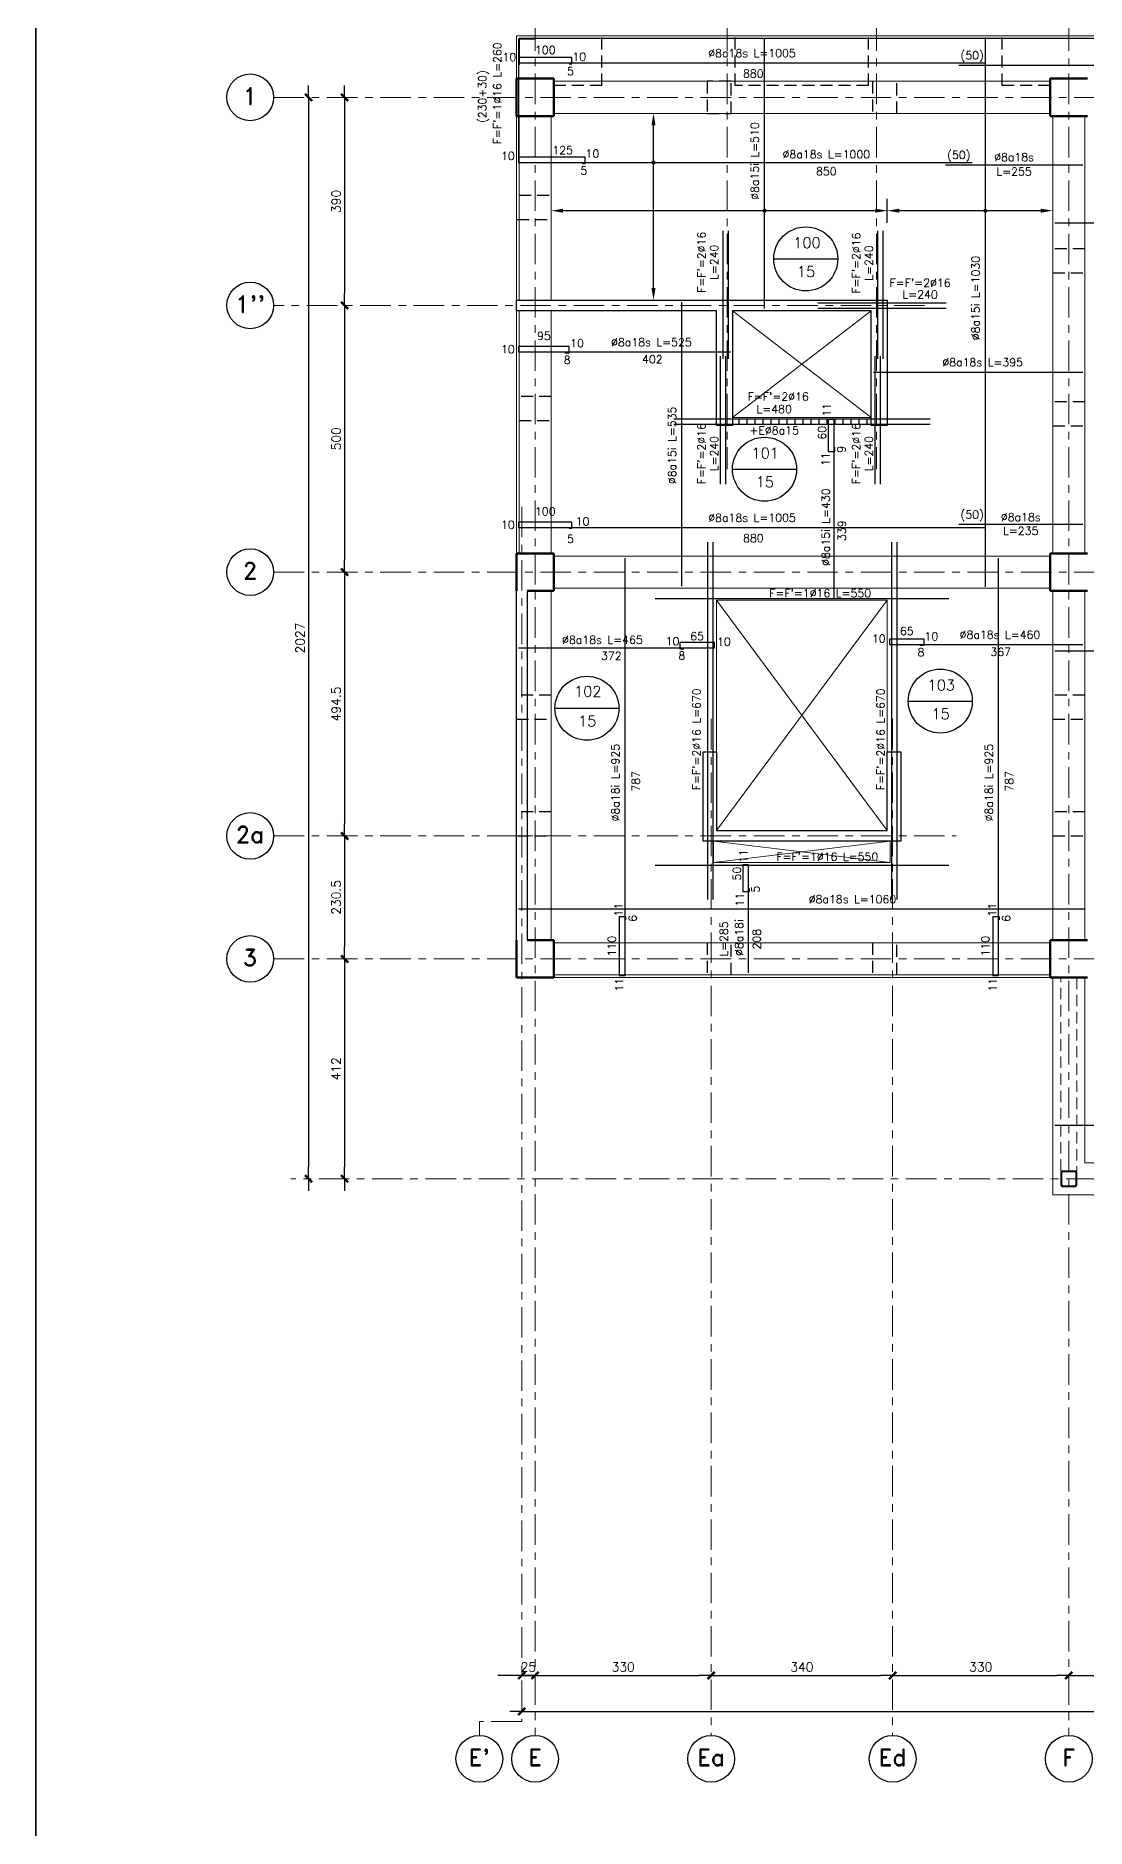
# Model space of a CAD drawing. Extents: x -4 to 6083, y -4 to 8618.
# Drawn here: x 0 to 1968, y 3452 to 6811 of the extents above; entities that cross this region are included whole.
import ezdxf
from ezdxf.enums import TextEntityAlignment as Align
from ezdxf.xclip import XClip

# ---------------------------------------------------------------- set-up
doc = ezdxf.new("R2010")
doc.units = 0
doc.header["$LTSCALE"] = 45
doc.header["$MEASUREMENT"] = 0
doc.header["$XCLIPFRAME"] = 0
for name, pattern in [('2017_67-101$0$DASHED', [0.75, 0.5, -0.25]), ('2017_67-101$0$Grid Line', [2.2225, 1.27, -0.3175, 0.3175, -0.3175]), ('2017_67-101$0$RLE-PROYECCION', [0.71438, 0.47625, -0.23813])]:
    doc.linetypes.add(name, pattern=pattern)
doc.layers.get('0').update_dxf_attribs({"linetype": 'CONTINUOUS'})
for name, color, linetype in [('2017_67-101$0$RLA-COTAS', 2, 'CONTINUOUS'), ('2017_67-101$0$RLA-SEGMENTOS1', 2, '2017_67-101$0$DASHED'), ('fe', 7, 'CONTINUOUS'), ('RLA-FORMATO', 7, 'CONTINUOUS'), ('RLA-LOSAS', 3, 'CONTINUOUS'), ('TEXTOS-SM', 3, 'CONTINUOUS'), ('TEXTOS50A', 3, 'CONTINUOUS')]:
    doc.layers.add(name, color=color, linetype=linetype)
for name, color, linetype, lineweight in [('2017_67-101$0$RLE-EJE', 3, 'CONTINUOUS', 25), ('2017_67-101$0$RLE-EJES', 1, '2017_67-101$0$Grid Line', 9), ('2017_67-101$0$RLE-LOSA', 3, 'CONTINUOUS', 15), ('2017_67-101$0$RLE-MURO', 3, 'CONTINUOUS', 25), ('2017_67-101$0$RLE-PILAR', 3, 'CONTINUOUS', 50), ('2017_67-101$0$RLE-PROYECCION', 2, '2017_67-101$0$RLE-PROYECCION', 15), ('2017_67-101$0$RLE-VANOS', 1, 'CONTINUOUS', 15), ('2017_67-101$0$RLE-VIGA', 3, 'CONTINUOUS', 15)]:
    doc.layers.add(name, color=color, linetype=linetype, lineweight=lineweight)
doc.styles.add('2017_67-101$0$ROMAND', font='romand', dxfattribs={"height": 31.5})
doc.styles.add('2017_67-101$0$ROMANS', font='ROMANS.shx', dxfattribs={"height": 16.875})
doc.styles.add('ROMAND', font='romand', dxfattribs={"height": 31.5})
doc.styles.add('ROMANS0', font='romans.shx')
doc.dimstyles.new('2017_67-101$0$ING-75', dxfattribs={"dimscale": 75, "dimtxt": 0.27, "dimasz": 0.3, "dimexe": 0, "dimexo": 0, "dimgap": 0.1, "dimtad": 1, "dimdec": 1, "dimzin": 12, "dimdsep": 46, "dimtxsty": '2017_67-101$0$ROMANS', "dimblk": '2017_67-101$0$TICK1', "dimblk1": '2017_67-101$0$TICK1', "dimblk2": '2017_67-101$0$TICK1', "dimcen": 0.09, "dimclrd": 2, "dimclre": 1, "dimclrt": 3, "dimadec": 0, "dimazin": 0, "dimtfac": 1, "dimtdec": 0, "dimtix": 1, "dimtmove": 2, "dimatfit": 3, "dimldrblk": '2017_67-101$0$TICK1', "dimfxl": 0, "dimfxlon": 1, "dimtolj": 1, "dimtzin": 0, "dimarcsym": 0})

# ---------------------------------------------------------------- blocks, each defined once
blk = doc.blocks.new('2017_67-101$0$TICK1')
at = {"color": 2}
for points in [[(0, 0), (-1, 0)], [(0, 0), (1, 0)]]:
    blk.add_lwpolyline(points, dxfattribs=at)
at = {"color": 2, "const_width": 0.2}
blk.add_lwpolyline([(-0.3, -0.3), (0.3, 0.3)], dxfattribs=at)
blk = doc.blocks.new('*D74')
at = {"layer": '2017_67-101$0$RLA-COTAS', "color": 2, "lineweight": -2, "transparency": 16777216}
blk.add_line((637, 3535.5), (637, 1553.5), dxfattribs=at)
at = {"layer": '2017_67-101$0$RLA-COTAS', "color": 2, "lineweight": -2, "transparency": 16777216, "xscale": 22.5, "yscale": 22.5, "zscale": 22.5}
for p, rotation in [((637, 3558), 90), ((637, 1531), 270)]:
    blk.add_blockref('2017_67-101$0$TICK1', p, dxfattribs=dict(at, rotation=rotation))
at = {"layer": '2017_67-101$0$RLA-COTAS', "color": 3, "transparency": 16777216, "insert": (621.1, 2544.5), "char_height": 16.88, "attachment_point": 5, "rotation": 90, "style": '2017_67-101$0$ROMANS'}
blk.add_mtext('\\A1;2027', dxfattribs=at)
blk = doc.blocks.new('*D75')
at = {"layer": '2017_67-101$0$RLA-COTAS', "color": 2, "lineweight": -2, "transparency": 16777216}
blk.add_line((704.5, 3535.5), (704.5, 3190.5), dxfattribs=at)
at = {"layer": '2017_67-101$0$RLA-COTAS', "color": 2, "lineweight": -2, "transparency": 16777216, "xscale": 22.5, "yscale": 22.5, "zscale": 22.5}
for p, rotation in [((704.5, 3558), 90), ((704.5, 3168), 270)]:
    blk.add_blockref('2017_67-101$0$TICK1', p, dxfattribs=dict(at, rotation=rotation))
at = {"layer": '2017_67-101$0$RLA-COTAS', "color": 3, "transparency": 16777216, "insert": (688.6, 3363), "char_height": 16.88, "attachment_point": 5, "rotation": 90, "style": '2017_67-101$0$ROMANS'}
blk.add_mtext('\\A1;390', dxfattribs=at)
blk = doc.blocks.new('*D76')
at = {"layer": '2017_67-101$0$RLA-COTAS', "color": 2, "lineweight": -2, "transparency": 16777216}
blk.add_line((704.5, 3145.5), (704.5, 2690.5), dxfattribs=at)
at = {"layer": '2017_67-101$0$RLA-COTAS', "color": 2, "lineweight": -2, "transparency": 16777216, "xscale": 22.5, "yscale": 22.5, "zscale": 22.5}
for p, rotation in [((704.5, 3168), 90), ((704.5, 2668), 270)]:
    blk.add_blockref('2017_67-101$0$TICK1', p, dxfattribs=dict(at, rotation=rotation))
at = {"layer": '2017_67-101$0$RLA-COTAS', "color": 3, "transparency": 16777216, "insert": (688.6, 2918), "char_height": 16.88, "attachment_point": 5, "rotation": 90, "style": '2017_67-101$0$ROMANS'}
blk.add_mtext('\\A1;500', dxfattribs=at)
blk = doc.blocks.new('*D77')
at = {"layer": '2017_67-101$0$RLA-COTAS', "color": 2, "lineweight": -2, "transparency": 16777216}
blk.add_line((704.5, 2645.5), (704.5, 2196), dxfattribs=at)
at = {"layer": '2017_67-101$0$RLA-COTAS', "color": 2, "lineweight": -2, "transparency": 16777216, "xscale": 22.5, "yscale": 22.5, "zscale": 22.5}
for p, rotation in [((704.5, 2668), 90), ((704.5, 2173.5), 270)]:
    blk.add_blockref('2017_67-101$0$TICK1', p, dxfattribs=dict(at, rotation=rotation))
at = {"layer": '2017_67-101$0$RLA-COTAS', "color": 3, "transparency": 16777216, "insert": (688.6, 2420.8), "char_height": 16.88, "attachment_point": 5, "rotation": 90, "style": '2017_67-101$0$ROMANS'}
blk.add_mtext('\\A1;494.5', dxfattribs=at)
blk = doc.blocks.new('*D78')
at = {"layer": '2017_67-101$0$RLA-COTAS', "color": 2, "lineweight": -2, "transparency": 16777216}
blk.add_line((704.5, 2151), (704.5, 1965.5), dxfattribs=at)
at = {"layer": '2017_67-101$0$RLA-COTAS', "color": 2, "lineweight": -2, "transparency": 16777216, "xscale": 22.5, "yscale": 22.5, "zscale": 22.5}
for p, rotation in [((704.5, 2173.5), 90), ((704.5, 1943), 270)]:
    blk.add_blockref('2017_67-101$0$TICK1', p, dxfattribs=dict(at, rotation=rotation))
at = {"layer": '2017_67-101$0$RLA-COTAS', "color": 3, "transparency": 16777216, "insert": (688.6, 2058.3), "char_height": 16.88, "attachment_point": 5, "rotation": 90, "style": '2017_67-101$0$ROMANS'}
blk.add_mtext('\\A1;230.5', dxfattribs=at)
blk = doc.blocks.new('*D79')
at = {"layer": '2017_67-101$0$RLA-COTAS', "color": 2, "lineweight": -2, "transparency": 16777216}
blk.add_line((704.5, 1920.5), (704.5, 1553.5), dxfattribs=at)
at = {"layer": '2017_67-101$0$RLA-COTAS', "color": 2, "lineweight": -2, "transparency": 16777216, "xscale": 22.5, "yscale": 22.5, "zscale": 22.5}
for p, rotation in [((704.5, 1943), 90), ((704.5, 1531), 270)]:
    blk.add_blockref('2017_67-101$0$TICK1', p, dxfattribs=dict(at, rotation=rotation))
at = {"layer": '2017_67-101$0$RLA-COTAS', "color": 3, "transparency": 16777216, "insert": (688.6, 1737), "char_height": 16.88, "attachment_point": 5, "rotation": 90, "style": '2017_67-101$0$ROMANS'}
blk.add_mtext('\\A1;412', dxfattribs=at)
blk = doc.blocks.new('*D80')
at = {"layer": '2017_67-101$0$RLA-COTAS', "color": 2, "lineweight": -2, "transparency": 16777216}
blk.add_line((1058.8, 532.4), (5538.8, 532.4), dxfattribs=at)
at = {"layer": '2017_67-101$0$RLA-COTAS', "color": 2, "lineweight": -2, "transparency": 16777216, "xscale": 22.5, "yscale": 22.5, "zscale": 22.5, "rotation": 180}
blk.add_blockref('2017_67-101$0$TICK1', (1036.3, 532.4), dxfattribs=at)
at = {"layer": '2017_67-101$0$RLA-COTAS', "color": 2, "lineweight": -2, "transparency": 16777216, "xscale": 22.5, "yscale": 22.5, "zscale": 22.5}
blk.add_blockref('2017_67-101$0$TICK1', (5561.3, 532.4), dxfattribs=at)
at = {"layer": '2017_67-101$0$RLA-COTAS', "color": 3, "transparency": 16777216, "insert": (3298.8, 548.4), "char_height": 16.88, "attachment_point": 5, "style": '2017_67-101$0$ROMANS'}
blk.add_mtext('\\A1;4525', dxfattribs=at)
blk = doc.blocks.new('*D81')
at = {"layer": '2017_67-101$0$RLA-COTAS', "color": 2, "lineweight": -2, "transparency": 16777216}
for p, q in [((1013.8, 599.9), (991.3, 599.9)), ((1036.3, 599.9), (1061.3, 599.9)), ((1083.8, 599.9), (1106.3, 599.9))]:
    blk.add_line(p, q, dxfattribs=at)
at = {"layer": '2017_67-101$0$RLA-COTAS', "color": 2, "lineweight": -2, "transparency": 16777216, "xscale": 22.5, "yscale": 22.5, "zscale": 22.5}
blk.add_blockref('2017_67-101$0$TICK1', (1036.3, 599.9), dxfattribs=at)
at = {"layer": '2017_67-101$0$RLA-COTAS', "color": 2, "lineweight": -2, "transparency": 16777216, "xscale": 22.5, "yscale": 22.5, "zscale": 22.5, "rotation": 180}
blk.add_blockref('2017_67-101$0$TICK1', (1061.3, 599.9), dxfattribs=at)
at = {"layer": '2017_67-101$0$RLA-COTAS', "color": 3, "transparency": 16777216, "insert": (1048.8, 615.9), "char_height": 16.88, "attachment_point": 5, "style": '2017_67-101$0$ROMANS'}
blk.add_mtext('\\A1;25', dxfattribs=at)
blk = doc.blocks.new('*D82')
at = {"layer": '2017_67-101$0$RLA-COTAS', "color": 2, "lineweight": -2, "transparency": 16777216}
blk.add_line((1083.8, 599.9), (1368.8, 599.9), dxfattribs=at)
at = {"layer": '2017_67-101$0$RLA-COTAS', "color": 2, "lineweight": -2, "transparency": 16777216, "xscale": 22.5, "yscale": 22.5, "zscale": 22.5, "rotation": 180}
blk.add_blockref('2017_67-101$0$TICK1', (1061.3, 599.9), dxfattribs=at)
at = {"layer": '2017_67-101$0$RLA-COTAS', "color": 2, "lineweight": -2, "transparency": 16777216, "xscale": 22.5, "yscale": 22.5, "zscale": 22.5}
blk.add_blockref('2017_67-101$0$TICK1', (1391.3, 599.9), dxfattribs=at)
at = {"layer": '2017_67-101$0$RLA-COTAS', "color": 3, "transparency": 16777216, "insert": (1226.3, 615.9), "char_height": 16.88, "attachment_point": 5, "style": '2017_67-101$0$ROMANS'}
blk.add_mtext('\\A1;330', dxfattribs=at)
blk = doc.blocks.new('*D83')
at = {"layer": '2017_67-101$0$RLA-COTAS', "color": 2, "lineweight": -2, "transparency": 16777216}
blk.add_line((1413.8, 599.9), (1708.8, 599.9), dxfattribs=at)
at = {"layer": '2017_67-101$0$RLA-COTAS', "color": 2, "lineweight": -2, "transparency": 16777216, "xscale": 22.5, "yscale": 22.5, "zscale": 22.5, "rotation": 180}
blk.add_blockref('2017_67-101$0$TICK1', (1391.3, 599.9), dxfattribs=at)
at = {"layer": '2017_67-101$0$RLA-COTAS', "color": 2, "lineweight": -2, "transparency": 16777216, "xscale": 22.5, "yscale": 22.5, "zscale": 22.5}
blk.add_blockref('2017_67-101$0$TICK1', (1731.3, 599.9), dxfattribs=at)
at = {"layer": '2017_67-101$0$RLA-COTAS', "color": 3, "transparency": 16777216, "insert": (1561.3, 615.9), "char_height": 16.88, "attachment_point": 5, "style": '2017_67-101$0$ROMANS'}
blk.add_mtext('\\A1;340', dxfattribs=at)
blk = doc.blocks.new('*D84')
at = {"layer": '2017_67-101$0$RLA-COTAS', "color": 2, "lineweight": -2, "transparency": 16777216}
blk.add_line((1753.8, 599.9), (2038.8, 599.9), dxfattribs=at)
at = {"layer": '2017_67-101$0$RLA-COTAS', "color": 2, "lineweight": -2, "transparency": 16777216, "xscale": 22.5, "yscale": 22.5, "zscale": 22.5, "rotation": 180}
blk.add_blockref('2017_67-101$0$TICK1', (1731.3, 599.9), dxfattribs=at)
at = {"layer": '2017_67-101$0$RLA-COTAS', "color": 2, "lineweight": -2, "transparency": 16777216, "xscale": 22.5, "yscale": 22.5, "zscale": 22.5}
blk.add_blockref('2017_67-101$0$TICK1', (2061.3, 599.9), dxfattribs=at)
at = {"layer": '2017_67-101$0$RLA-COTAS', "color": 3, "transparency": 16777216, "insert": (1896.3, 615.9), "char_height": 16.88, "attachment_point": 5, "style": '2017_67-101$0$ROMANS'}
blk.add_mtext('\\A1;330', dxfattribs=at)
blk = doc.blocks.new('*D85')
at = {"layer": '2017_67-101$0$RLA-COTAS', "color": 2, "lineweight": -2, "transparency": 16777216}
blk.add_line((2083.8, 599.9), (2538.8, 599.9), dxfattribs=at)
at = {"layer": '2017_67-101$0$RLA-COTAS', "color": 2, "lineweight": -2, "transparency": 16777216, "xscale": 22.5, "yscale": 22.5, "zscale": 22.5, "rotation": 180}
blk.add_blockref('2017_67-101$0$TICK1', (2061.3, 599.9), dxfattribs=at)
at = {"layer": '2017_67-101$0$RLA-COTAS', "color": 2, "lineweight": -2, "transparency": 16777216, "xscale": 22.5, "yscale": 22.5, "zscale": 22.5}
blk.add_blockref('2017_67-101$0$TICK1', (2561.3, 599.9), dxfattribs=at)
at = {"layer": '2017_67-101$0$RLA-COTAS', "color": 3, "transparency": 16777216, "insert": (2311.3, 615.9), "char_height": 16.88, "attachment_point": 5, "style": '2017_67-101$0$ROMANS'}
blk.add_mtext('\\A1;500', dxfattribs=at)
blk = doc.blocks.new('2017_67-101')
at = {"layer": '2017_67-101$0$RLA-SEGMENTOS1'}
for p, q in [((1186.32, 3580.21), (1186.32, 3673.01)), ((1436.32, 3580.21), (1436.32, 3673.01)), ((1686.32, 3580.21), (1686.32, 3673.01)), ((1936.32, 3580.21), (1936.32, 3673.01)), ((1186.32, 3580.21), (1096.32, 3580.21)), ((1383.82, 3588.02), (1383.82, 3528.02)), ((1428.82, 3588.02), (1383.82, 3588.02)), ((1428.82, 3528.02), (1428.82, 3588.02)), ((1686.32, 3580.21), (1436.32, 3580.21)), ((1693.82, 3588.02), (1693.82, 3528.02)), ((1738.82, 3528.02), (1738.82, 3588.02)), ((2026.32, 3580.21), (1936.32, 3580.21)), ((1383.82, 3528.02), (1428.82, 3528.02)), ((1087.75, 3373.79), (1027.75, 3373.79)), ((1027.75, 3328.79), (1087.75, 3328.79)), ((2091.32, 3273.86), (2031.32, 3273.86)), ((2031.32, 3228.86), (2091.32, 3228.86)), ((1091.32, 2997.19), (1031.32, 2997.19)), ((2091.32, 2987.19), (2031.32, 2987.19)), ((1031.32, 2952.19), (1091.32, 2952.19)), ((2031.32, 2942.19), (2091.32, 2942.19)), ((1091.32, 2437.18), (1026.32, 2437.18)), ((2091.32, 2437.18), (2031.32, 2437.18)), ((1026.32, 2392.18), (1091.32, 2392.18)), ((2031.32, 2392.18), (2091.32, 2392.18)), ((1091.32, 2218.85), (1026.32, 2218.85)), ((2091.32, 2218.85), (2031.32, 2218.85)), ((1026.32, 2173.85), (1091.32, 2173.85)), ((2031.32, 2173.85), (2091.32, 2173.85)), ((1383.82, 1973.02), (1383.82, 1913.02)), ((1428.82, 1913.02), (1428.82, 1973.02)), ((1693.82, 1973.02), (1693.82, 1913.02)), ((1738.82, 1913.02), (1738.82, 1973.02))]:
    blk.add_line(p, q, dxfattribs=at)
at = {"layer": '2017_67-101$0$RLE-EJE'}
for centre in [(527.57, 3558.02), (527.57, 3168.01), (527.57, 2668.02), (527.57, 2173.51), (527.57, 1943.01), (956.92, 443.69), (1061.32, 443.69), (1391.32, 443.69), (1731.32, 443.69), (2061.32, 443.69)]:
    blk.add_circle(centre, 43.75, dxfattribs=at)
at = {"layer": '2017_67-101$0$RLE-EJES'}
for p, q in [((1061.32, 4902.6), (1061.32, 487.44)), ((1421.32, 4902.6), (1421.32, 2861.16)), ((1701.32, 4902.6), (1701.32, 2861.16)), ((2061.32, 4902.6), (2061.32, 487.44)), ((571.32, 3558.02), (5971.34, 3558.02)), ((1791.11, 3168.01), (571.32, 3168.01)), ((1036.32, 2790.51), (1036.32, 513.95)), ((571.32, 2668.02), (5971.34, 2668.02)), ((1391.32, 2392.76), (1391.32, 487.44)), ((1731.32, 2392.76), (1731.32, 487.44)), ((571.32, 2173.51), (1850.14, 2173.51)), ((571.32, 1943.01), (5971.34, 1943.01)), ((3213.51, 1531.01), (603.51, 1531.01)), ((1036.32, 513.95), (956.92, 513.95)), ((956.92, 513.95), (956.92, 487.44))]:
    blk.add_line(p, q, dxfattribs=at)
at = {"layer": '2017_67-101$0$RLE-LOSA'}
for p, q in [((1026.32, 3673.01), (4436.32, 3673.01)), ((1026.32, 3593.02), (1026.32, 3673.01)), ((1026.32, 3178.01), (1026.32, 3523.02)), ((1026.32, 2703.02), (1026.32, 3158.01)), ((1431.32, 2957.98), (1691.32, 2957.98)), ((1721.32, 2615.51), (1401.32, 2615.51)), ((1401.32, 2615.51), (1401.32, 2331.39)), ((1721.32, 2331.39), (1721.32, 2615.51)), ((2026.32, 1908.01), (1096.32, 1908.01))]:
    blk.add_line(p, q, dxfattribs=at)
blk.add_lwpolyline([(1395.82, 2163.51), (1726.82, 2163.51), (1726.82, 2123.56), (1395.82, 2123.56)], close=True, dxfattribs=at)
at = {"layer": '2017_67-101$0$RLE-MURO'}
for p, q in [((1026.32, 3178.01), (1721.32, 3178.01)), ((1026.32, 3158.01), (1026.32, 3178.01)), ((1401.32, 3158.01), (1026.32, 3158.01)), ((1401.32, 2943.01), (1401.32, 3158.01)), ((1431.32, 3158.01), (1431.32, 2943.01)), ((1691.32, 3158.01), (1431.32, 3158.01)), ((1691.32, 2943.01), (1691.32, 3158.01)), ((1721.32, 3178.01), (1721.32, 2943.01)), ((1431.32, 2943.01), (1401.32, 2943.01)), ((1721.32, 2943.01), (1691.32, 2943.01)), ((1026.32, 1978.01), (1026.32, 2633.02)), ((1046.32, 2633.02), (1046.32, 1978.01)), ((1376.32, 2163.51), (1376.32, 2331.39)), ((1376.32, 2331.39), (1401.32, 2331.39)), ((1401.32, 2331.39), (1401.32, 2183.51)), ((1721.32, 2183.51), (1721.32, 2331.39)), ((1721.32, 2331.39), (1746.32, 2331.39)), ((1746.32, 2331.39), (1746.32, 2163.51)), ((1746.32, 2163.51), (1376.32, 2163.51)), ((1401.32, 2183.51), (1721.32, 2183.51))]:
    blk.add_line(p, q, dxfattribs=at)
at = {"layer": '2017_67-101$0$RLE-PILAR'}
for p, q in [((1026.32, 3593.02), (1096.32, 3593.02)), ((1026.32, 3523.02), (1026.32, 3593.02)), ((1096.32, 3593.02), (1096.32, 3523.02)), ((2026.32, 3593.02), (2096.32, 3593.02)), ((2026.32, 3523.02), (2026.32, 3593.02)), ((1096.32, 3523.02), (1026.32, 3523.02)), ((2096.32, 3523.02), (2026.32, 3523.02)), ((1026.32, 2703.02), (1096.32, 2703.02)), ((1026.32, 2633.02), (1026.32, 2703.02)), ((1096.32, 2703.02), (1096.32, 2633.02)), ((2026.32, 2703.02), (2096.32, 2703.02)), ((2026.32, 2633.02), (2026.32, 2703.02)), ((1096.32, 2633.02), (1046.32, 2633.02)), ((2096.32, 2633.02), (2026.32, 2633.02)), ((1026.32, 1908.01), (1026.32, 1978.01)), ((1046.32, 1978.01), (1096.32, 1978.01)), ((1096.32, 1978.01), (1096.32, 1908.01)), ((2026.32, 1978.01), (2096.32, 1978.01)), ((2026.32, 1908.01), (2026.32, 1978.01)), ((1096.32, 1908.01), (1026.32, 1908.01)), ((2096.32, 1908.01), (2026.32, 1908.01))]:
    blk.add_line(p, q, dxfattribs=at)
at = {"layer": '2017_67-101$0$RLE-PROYECCION'}
for p, q in [((2046.32, 1546.01), (2046.32, 1908.02)), ((2076.32, 1908.02), (2076.32, 1546.01)), ((2075.32, 1546.01), (2047.32, 1546.01)), ((2050.32, 1546.01), (2072.32, 1546.01)), ((2072.32, 1546.01), (2050.32, 1546.01)), ((2046.32, 1520.01), (2046.32, 1542.01)), ((2046.32, 1542.01), (2046.32, 1520.01)), ((2048.32, 1542.01), (2048.32, 1520.01)), ((2048.32, 1520.01), (2048.32, 1542.01)), ((2072.32, 1544.01), (2050.32, 1544.01)), ((2050.32, 1544.01), (2072.32, 1544.01)), ((2050.32, 1518.01), (2072.32, 1518.01)), ((2072.32, 1518.01), (2050.32, 1518.01)), ((2072.32, 1516.01), (2050.32, 1516.01)), ((2050.32, 1516.01), (2072.32, 1516.01)), ((2074.32, 1520.01), (2074.32, 1542.01)), ((2074.32, 1542.01), (2074.32, 1520.01)), ((2076.32, 1542.01), (2076.32, 1520.01)), ((2076.32, 1520.01), (2076.32, 1542.01))]:
    blk.add_line(p, q, dxfattribs=at)
at = {"layer": '2017_67-101$0$RLE-PROYECCION', "flags": 128}
for points in [[(2046.32, 1908.02), (2046.35, 1908.02), (2046.42, 1908.02), (2046.54, 1908.02), (2046.7, 1908.02), (2046.89, 1908.02), (2047.1, 1908.02), (2047.32, 1908.02)], [(2075.32, 1908.02), (2075.55, 1908.02), (2075.76, 1908.02), (2075.95, 1908.02), (2076.1, 1908.02), (2076.22, 1908.02), (2076.3, 1908.02), (2076.32, 1908.02)], [(2047.32, 1546.01), (2047.1, 1546.01), (2046.89, 1546.01), (2046.7, 1546.01), (2046.54, 1546.01), (2046.42, 1546.01), (2046.35, 1546.01), (2046.32, 1546.01)], [(2076.32, 1546.01), (2076.3, 1546.01), (2076.22, 1546.01), (2076.1, 1546.01), (2075.95, 1546.01), (2075.76, 1546.01), (2075.55, 1546.01), (2075.32, 1546.01)]]:
    blk.add_lwpolyline(points, dxfattribs=at)
at = {"layer": '2017_67-101$0$RLE-PROYECCION'}
for centre, radius, start, end in [((2050.32, 1542.01), 4, 90, 180), ((2050.32, 1542.01), 4, 90, 180), ((2072.32, 1542.01), 4, 0, 90), ((2072.32, 1542.01), 4, 0, 90), ((2050.32, 1520.01), 4, 180, 270), ((2050.32, 1520.01), 4, 180, 270), ((2050.32, 1542.01), 2, 90, 180), ((2050.32, 1542.01), 2, 90, 180), ((2050.32, 1520.01), 2, 180, 270), ((2050.32, 1520.01), 2, 180, 270), ((2072.32, 1542.01), 2, 0, 90), ((2072.32, 1542.01), 2, 0, 90), ((2072.32, 1520.01), 4, 270, 0), ((2072.32, 1520.01), 2, 270, 0), ((2072.32, 1520.01), 4, 270, 0), ((2072.32, 1520.01), 2, 270, 0)]:
    blk.add_arc(centre, radius, start, end, dxfattribs=at)
at = {"layer": '2017_67-101$0$RLE-VANOS'}
for p, q in [((1431.32, 2957.98), (1691.32, 3158.01)), ((1431.32, 3158.01), (1691.32, 2957.98)), ((1401.32, 2183.51), (1721.32, 2615.51)), ((1401.32, 2615.51), (1721.32, 2183.51)), ((1395.82, 2163.51), (1726.82, 2123.56)), ((1395.82, 2123.56), (1726.82, 2163.51))]:
    blk.add_line(p, q, dxfattribs=at)
at = {"layer": '2017_67-101$0$RLE-VIGA'}
for p, q in [((1096.32, 3588.02), (2026.32, 3588.02)), ((1096.32, 3528.02), (2026.32, 3528.02)), ((1031.32, 3523.02), (1031.32, 3178.01)), ((1091.32, 3523.02), (1091.32, 3178.01)), ((2031.32, 3523.02), (2031.32, 2703.02)), ((2091.32, 3523.02), (2091.32, 2703.02)), ((1031.32, 3158.01), (1031.32, 2703.02)), ((1091.32, 3158.01), (1091.32, 2703.02)), ((1096.32, 2698.02), (2026.32, 2698.02)), ((1091.32, 2633.02), (1091.32, 1978.01)), ((1096.32, 2638.02), (2026.32, 2638.02)), ((2031.32, 2633.02), (2031.32, 1978.01)), ((2091.32, 2633.02), (2091.32, 1978.01)), ((1096.32, 1973.02), (2026.32, 1973.02)), ((1096.32, 1913.02), (2026.32, 1913.02)), ((2031.32, 1908.01), (2031.32, 1501.01)), ((2091.32, 1908.01), (2091.32, 1561.01)), ((2780.32, 1561.01), (2091.32, 1561.01)), ((2091.32, 1501.01), (2031.32, 1501.01)), ((2840.32, 1501.01), (2091.32, 1501.01))]:
    blk.add_line(p, q, dxfattribs=at)
at = {"layer": '2017_67-101$0$RLE-EJE', "color": 5, "char_height": 31.25, "width": 1, "attachment_point": 2, "line_spacing_factor": 0.941778, "style": '2017_67-101$0$ROMAND'}
for s, insert in [('1', (527.38, 3576.15)), ("1''", (527.77, 3186.12)), ('2', (527.38, 2686.15)), ('2a', (527.38, 2191.64)), ('3', (527.38, 1961.14)), ("E'", (956.93, 462.01)), ('E', (1061.33, 462.01)), ('Ea', (1391.33, 462.01)), ('Ed', (1731.33, 462.01)), ('F', (2061.33, 462.01))]:
    blk.add_mtext(s, dxfattribs=dict(at, insert=insert))
at = {"layer": '2017_67-101$0$RLA-COTAS'}
for base, p1, p2, picture, middle in [((637.05, 1531.01), (644.55, 3558.02), (644.55, 1531.01), '*D74', (621.11, 2544.51)), ((704.55, 3168.01), (712.05, 3558.02), (712.05, 3168.01), '*D75', (688.61, 3363.01)), ((704.55, 2668.02), (712.05, 3168.01), (712.05, 2668.02), '*D76', (688.61, 2918.01)), ((704.55, 2173.51), (712.05, 2668.02), (712.05, 2173.51), '*D77', (688.61, 2420.76)), ((704.55, 1943.01), (712.05, 2173.51), (712.05, 1943.01), '*D78', (688.61, 2058.26)), ((704.55, 1531.01), (712.05, 1943.01), (712.05, 1531.01), '*D79', (688.61, 1737.01))]:
    dim = blk.add_linear_dim(base=base, p1=p1, p2=p2, angle=90, dimstyle='2017_67-101$0$ING-75', override={"dimexe": 0, "dimexo": 0, "dimdec": 1, "dimfxl": 0, "dimfxlon": 1}, dxfattribs=at)
    dim.commit()
    dim.dimension.update_dxf_attribs({"geometry": picture, "text_midpoint": middle})
for base, p1, p2, picture, middle in [((1061.32, 599.94), (1036.32, 607.44), (1061.32, 607.44), '*D81', (1048.82, 615.88)), ((1391.32, 599.94), (1061.32, 607.44), (1391.32, 607.44), '*D82', (1226.32, 615.88)), ((1731.32, 599.94), (1391.32, 607.44), (1731.32, 607.44), '*D83', (1561.32, 615.88)), ((2061.32, 599.94), (1731.32, 607.44), (2061.32, 607.44), '*D84', (1896.32, 615.88)), ((2561.32, 599.94), (2061.32, 607.44), (2561.32, 607.44), '*D85', (2311.32, 615.88)), ((5561.32, 532.44), (1036.32, 539.94), (5561.32, 539.94), '*D80', (3298.82, 548.38))]:
    dim = blk.add_linear_dim(base=base, p1=p1, p2=p2, dimstyle='2017_67-101$0$ING-75', override={"dimexe": 0, "dimexo": 0, "dimdec": 1, "dimfxl": 0, "dimfxlon": 1}, dxfattribs=at)
    dim.commit()
    dim.dimension.update_dxf_attribs({"geometry": picture, "text_midpoint": middle})

msp = doc.modelspace()

# ---------------------------------------------------------------- linework, layer by layer
at = {"layer": 'fe', "color": 6}
msp.add_line((1856.33, 6805.8), (1746.33, 6805.8), dxfattribs=at)
at = {"layer": 'fe', "color": 1}
for p, q in [((1595.33, 6460.84), (1595.33, 6505.84)), ((1317.44, 6083.29), (1317.44, 6093.29)), ((1332.44, 6083.29), (1332.44, 6093.29)), ((1347.44, 6083.29), (1347.44, 6093.29)), ((1362.44, 6083.29), (1362.44, 6093.29)), ((1377.44, 6083.29), (1377.44, 6093.29)), ((1392.44, 6083.29), (1392.44, 6093.29)), ((1407.44, 6083.29), (1407.44, 6093.29)), ((1422.44, 6083.29), (1422.44, 6093.29)), ((1437.44, 6083.29), (1437.44, 6093.29)), ((1452.44, 6083.29), (1452.44, 6093.29)), ((1467.44, 6083.29), (1467.44, 6093.29)), ((1482.44, 6083.29), (1482.44, 6093.29)), ((1497.44, 6083.29), (1497.44, 6093.29)), ((1512.44, 6083.29), (1512.44, 6093.29)), ((1527.44, 6083.29), (1527.44, 6093.29)), ((1542.44, 6083.29), (1542.44, 6093.29)), ((1557.44, 6083.29), (1557.44, 6093.29))]:
    msp.add_line(p, q, dxfattribs=at)
at = {"layer": 'fe'}
for points in [[(934.33, 6804.8), (904.33, 6804.8), (904.33, 6574.8)], [(906.33, 6756.8), (906.33, 6806.8), (1856.33, 6806.8)], [(1365.19, 6299.8), (1365.19, 6806.8)], [(1746.33, 6806.8), (2746.33, 6806.8)], [(1778.99, 5778.26), (1778.99, 6808.26)], [(999.33, 6758.92), (1004.33, 6758.92), (1004.33, 6770.42), (904.33, 6770.42), (904.33, 6760.42), (1779.33, 6760.42)], [(1729.33, 6756.42), (2729.33, 6756.42)], [(1024.33, 6572.07), (1029.33, 6572.07), (1029.33, 6583.57), (904.33, 6583.57), (904.33, 6573.57), (1754.33, 6573.57)], [(1704.33, 6569.57), (1961.33, 6569.57)], [(1909.33, 6460.34), (2461.33, 6460.34)], [(1287.83, 6205.8), (1287.83, 6445.8)], [(1297.83, 6205.8), (1297.83, 6445.8)], [(1577.83, 6205.8), (1577.83, 6445.8)], [(1587.83, 6205.8), (1587.83, 6445.8)], [(1210.12, 5779.82), (1210.12, 6311.8)], [(1465.33, 6310.8), (1705.33, 6310.8)], [(1465.33, 6300.8), (1705.33, 6300.8)], [(991.33, 6217.06), (999.33, 6217.06), (999.33, 6228.56), (904.33, 6228.56), (904.33, 6218.56), (1301.33, 6218.56)], [(1282.83, 5970.8), (1282.83, 6210.8)], [(1292.83, 5970.8), (1292.83, 6210.8)], [(1572.83, 5970.8), (1572.83, 6210.8)], [(1582.83, 5970.8), (1582.83, 6210.8)], [(1569.33, 6180.97), (1961.33, 6180.97)], [(1195.33, 6093.29), (1675.33, 6093.29)], [(1195.33, 6083.29), (1675.33, 6083.29)], [(1495.63, 5757.3), (1495.63, 6091.77), (1484.63, 6091.77), (1484.63, 6031.77), (1497.13, 6031.77), (1497.13, 6040.3)], [(999.33, 5888.05), (1004.33, 5888.05), (1004.33, 5899.55), (904.33, 5899.55), (904.33, 5889.55), (1779.33, 5889.55)], [(1729.33, 5895.64), (1961.33, 5895.64)], [(1258.12, 5862.3), (1258.12, 5192.3)], [(1268.12, 5862.3), (1268.12, 5192.3)], [(1603.12, 5862.3), (1603.12, 5192.3)], [(1613.12, 5862.3), (1613.12, 5192.3)], [(1105.42, 5153.82), (1105.42, 5159.8), (1092.92, 5159.8), (1092.92, 5049.8), (1103.92, 5049.8), (1103.92, 5831.82)], [(1805.24, 5153.82), (1805.24, 5159.8), (1792.74, 5159.8), (1792.74, 5049.8), (1803.74, 5049.8), (1803.74, 5831.82)], [(1160.33, 5756.45), (1710.33, 5756.45)], [(1656.33, 5668.82), (1664.33, 5668.82), (1664.33, 5680.32), (1599.33, 5680.32), (1599.33, 5670.32), (1961.33, 5670.32)], [(904.33, 5663.82), (1271.33, 5663.82), (1271.33, 5673.82), (1206.33, 5673.82), (1206.33, 5662.32), (1214.33, 5662.32)], [(1909.33, 5658.2), (2461.33, 5658.2)], [(1160.33, 5256.35), (1710.33, 5256.35)], [(1335.34, 5054.82), (1335.34, 5257.35), (1324.34, 5257.35), (1324.34, 5207.35), (1336.84, 5207.35), (1336.84, 5212.82)], [(904.33, 5174.48), (1964.33, 5174.48)], [(1909.33, 4769.29), (2710.33, 4769.29)]]:
    msp.add_lwpolyline(points, dxfattribs=at)
at = {"layer": 'fe', "color": 1}
for points in [[(1157.26, 6338.3), (1157.26, 6643.32)], [(1572.83, 6483.34), (987.83, 6483.34)], [(1882.83, 6483.34), (1617.83, 6483.34)]]:
    msp.add_lwpolyline(points, dxfattribs=at)
at = {"layer": 'fe', "const_width": 3.75}
for points in [[(1155.38, 6573.57, 1), (1159.13, 6573.57, 1)], [(1363.31, 6483.34, 1), (1367.06, 6483.34, 1)], [(1777.12, 6483.34, 1), (1780.87, 6483.34, 1)]]:
    msp.add_lwpolyline(points, format="xyb", close=True, dxfattribs=at)
at = {"layer": 'fe', "color": 2}
for points in [[(1153.51, 6643.32), (1157.26, 6665.82), (1161.01, 6643.32)], [(987.83, 6479.59), (965.33, 6483.34), (987.83, 6487.09)], [(1572.83, 6479.59), (1595.33, 6483.34), (1572.83, 6487.09)], [(1617.83, 6479.59), (1595.33, 6483.34), (1617.83, 6487.09)], [(1882.83, 6479.59), (1905.33, 6483.34), (1882.83, 6487.09)], [(1153.51, 6338.3), (1157.26, 6315.8), (1161.01, 6338.3)]]:
    msp.add_solid(points, dxfattribs=at)
at = {"layer": 'RLA-FORMATO', "color": 6, "linetype": 'Continuous'}
for p, q in [((0, 8617.5), (0, 0)), ((0, 0), (0, 7890))]:
    msp.add_line(p, q, dxfattribs=at)
at = {"layer": 'RLA-LOSAS'}
for p, q in [((1382.59, 6393.04), (1502.59, 6393.04)), ((1305.24, 5998.8), (1425.24, 5998.8)), ((972.53, 5550.67), (1092.53, 5550.67)), ((1634.59, 5564.14), (1754.59, 5564.14))]:
    msp.add_line(p, q, dxfattribs=at)
for centre in [(1442.59, 6393.04), (1365.24, 5998.8), (1032.53, 5550.67), (1694.59, 5564.14)]:
    msp.add_circle(centre, 60, dxfattribs=at)

# ---------------------------------------------------------------- block references
at = {"layer": 'fe'}
ref = msp.add_blockref('2017_67-101', (-125.99, 3137.79), dxfattribs=at)
XClip(ref).set_block_clipping_path([(463.7436510171, 382.3966468898), (6063.513371113, 4992.3775595206)])

# ---------------------------------------------------------------- texts
at = {"layer": 'fe', "color": 9, "style": 'ROMANS0'}
for p in [(1754.33, 6767.09), (1754.33, 5906.3)]:
    msp.add_text('(50)', height=15, dxfattribs=at).set_placement(p, align=Align.CENTER)
msp.add_text('(50)', height=15, rotation=360, dxfattribs=at).set_placement((1729.33, 6580.24), align=Align.CENTER)
at = {"layer": 'RLA-LOSAS', "char_height": 20, "width": 1, "attachment_point": 2, "line_spacing_factor": 0.941778, "style": 'ROMAND'}
for s, insert in [('100', (1444.79, 6433.39)), ('15', (1443.17, 6379.09)), ('101', (1366.53, 6039.04)), ('15', (1365.83, 5984.85)), ('102', (1034.07, 5592.16)), ('103', (1696.39, 5604.15)), ('15', (1695.17, 5550.19)), ('15', (1033.11, 5536.72))]:
    msp.add_mtext(s, dxfattribs=dict(at, insert=insert))
at = {"layer": 'TEXTOS-SM', "style": 'ROMANS0'}
for s, rotation, p in [("F=F'=1%%C16 L=260", 90.0002, (872.05, 6703.37)), ('(230+30)', 90.0002, (843.94, 6697.15)), ('%%C8a15i L=510', 90, (1354.52, 6576.46)), ('%%C8a18s L=1000', 360, (1481.04, 6581.52)), ('%%C8a18s', 360, (1832.83, 6576.22)), ('L=255', 360, (1832.83, 6549.1)), ("F=F'=2%%C16", 90, (1254.47, 6386.59)), ('L=240', 90, (1278.38, 6386.59)), ("F=F'=2%%C16", 90, (1544.47, 6385.15)), ('L=240', 90, (1568.38, 6385.15)), ('%%C8a15i L=1030', 90, (1768.33, 6319.55)), ('%%C8a18s L=395', 360, (1774.01, 6191.63)), ('%%C8a15i L=535', 90, (1199.45, 6043.31)), ("F=F'=2%%C16", 90, (1254.47, 6027.87)), ("F=F'=2%%C16", 90, (1544.47, 6027.87)), ('L=240', 90, (1278.38, 6027.87)), ('L=240', 90, (1568.38, 6027.87)), ('%%C8a15i L=430', 90, (1487.35, 5890.15)), ('%%C8a18s L=465', 360, (1061.53, 5671.44)), ("F=F'=2%%C16 L=670", 90, (1245.31, 5492.55)), ("F=F'=2%%C16 L=670", 90, (1590.31, 5492.55)), ('%%C8a18i L=925', 90, (1093.25, 5411.17)), ('%%C8a18i L=925', 90, (1793.07, 5411.17)), ('L=285', 90, (1296.52, 5118.18)), ('%%C8a18i', 90, (1324.95, 5120.77))]:
    msp.add_text(s, height=15, rotation=rotation, dxfattribs=at).set_placement(p, align=Align.CENTER)
for s, p in [('%%C8a18s L=1005', (1341.83, 6771.09)), ("F=F'=2%%C16", (1656.77, 6340.6)), ('L=240', (1656.77, 6318.61)), ('%%C8a18s L=525', (1153.32, 6229.23)), ("F=F'=2%%C16", (1390.89, 6127.33)), ('L=480', (1383.34, 6103.95)), ('%%C8a18s L=1005', (1341.83, 5900.22)), ('%%C8a18s', (1845.33, 5901.47)), ('L=235', (1845.33, 5875.73)), ("F=F'=1%%C16 L=550", (1469.48, 5758.86)), ('%%C8a18s L=460', (1806.38, 5680.99)), ("F=F'=1%%C16 L=550", (1482.78, 5264.88)), ('%%C8a18s L=1060', (1529.97, 5185.15))]:
    msp.add_text(s, height=15, dxfattribs=at).set_placement(p, align=Align.CENTER)
at = {"layer": 'TEXTOS-SM', "color": 0, "style": 'ROMANS0'}
msp.add_text('+E%%C8a15', height=15, dxfattribs=at).set_placement((1383.34, 6063.97), align=Align.CENTER)
at = {"layer": 'TEXTOS50A', "style": 'ROMANS0'}
for s, p in [('100', (954.33, 6784.54)), ('10', (887.13, 6771.18)), ('10', (1018.09, 6771.92)), ('5', (1001.83, 6744.86)), ('880', (1344.33, 6740.42)), ('95', (951.83, 6248.56)), ('10', (884.33, 6223.56)), ('10', (1013.99, 6234.95)), ('8', (995.33, 6203.5)), ('402', (1155.12, 6204.78)), ('100', (954.33, 5919.55)), ('10', (884.33, 5894.55)), ('10', (1024.33, 5901.05)), ('5', (1001.83, 5868.05)), ('880', (1344.33, 5869.55)), ('10', (1579.33, 5681.19)), ('65', (1631.83, 5695.42)), ('10', (1677.79, 5685.41)), ('8', (1658.37, 5655.67)), ('367', (1807.67, 5656.19))]:
    msp.add_text(s, height=15, dxfattribs=at).set_placement(p, align=Align.MIDDLE)
for s, rotation, p in [('10', 360, (884.33, 6586.06)), ('125', 360, (987.05, 6596.59)), ('10', 360, (1042.63, 6590.28)), ('5', 360, (1026.83, 6558.54)), ('850', 360, (1481.04, 6557.27)), ('11', 90, (1481.77, 6110.02)), ('60', 90, (1472.98, 6067.04)), ('11', 90, (1479.5, 6017.68)), ('9', 90, (1509.44, 6036.04)), ('339', 90, (1510.19, 5883.41)), ('10', 360, (1192.98, 5676.15)), ('65', 360, (1238.83, 5685.6)), ('10', 360, (1289.11, 5675.48)), ('372', 360, (1078.21, 5648.91)), ('8', 360, (1210.33, 5649.31)), ('787', 90, (1123.92, 5413.67)), ('787', 90, (1823.74, 5413.67)), ('11', 90, (1325.8, 5273.48)), ('50', 90, (1313.45, 5240.6)), ('5', 90, (1348.28, 5211.44)), ('11', 90, (1091.92, 5173.28)), ('11', 90, (1318.69, 5191.92)), ('11', 90, (1791.74, 5173.28)), ('6', 90, (1118.26, 5156.81)), ('6', 90, (1818.08, 5156.81)), ('110', 90, (1079.16, 5104.8)), ('208', 90, (1350.58, 5117.81)), ('110', 90, (1778.99, 5104.8)), ('11', 90, (1093.11, 5032.3)), ('11', 90, (1792.93, 5032.3))]:
    msp.add_text(s, height=15, rotation=rotation, dxfattribs=at).set_placement(p, align=Align.MIDDLE)

doc.saveas('drawing.dxf')
